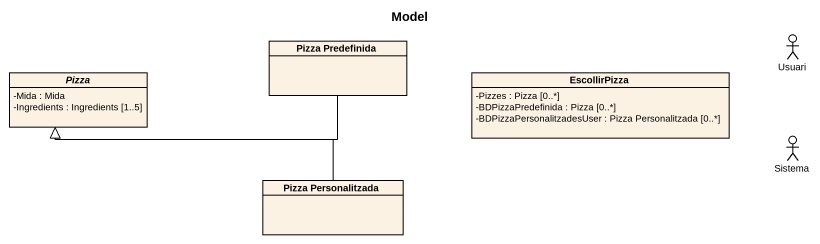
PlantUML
@startuml
title Model
allowmixing
hide circle
hide empty members
skinparam classAttributeIconSize 0
class "Pizza Predefinida" as Pizza_Predefinida
actor Usuari
abstract class Pizza {
  -Mida : Mida
  -Ingredients : Ingredients [1..5]
}
class EscollirPizza {
  -Pizzes : Pizza [0..*]
  -BDPizzaPredefinida : Pizza [0..*]
  -BDPizzaPersonalitzadesUser : Pizza Personalitzada [0..*]
}
actor Sistema
class "Pizza Personalitzada" as Pizza_Personalitzada
Pizza_Predefinida -left-|> Pizza
Pizza_Personalitzada -left-|> Pizza
@enduml
